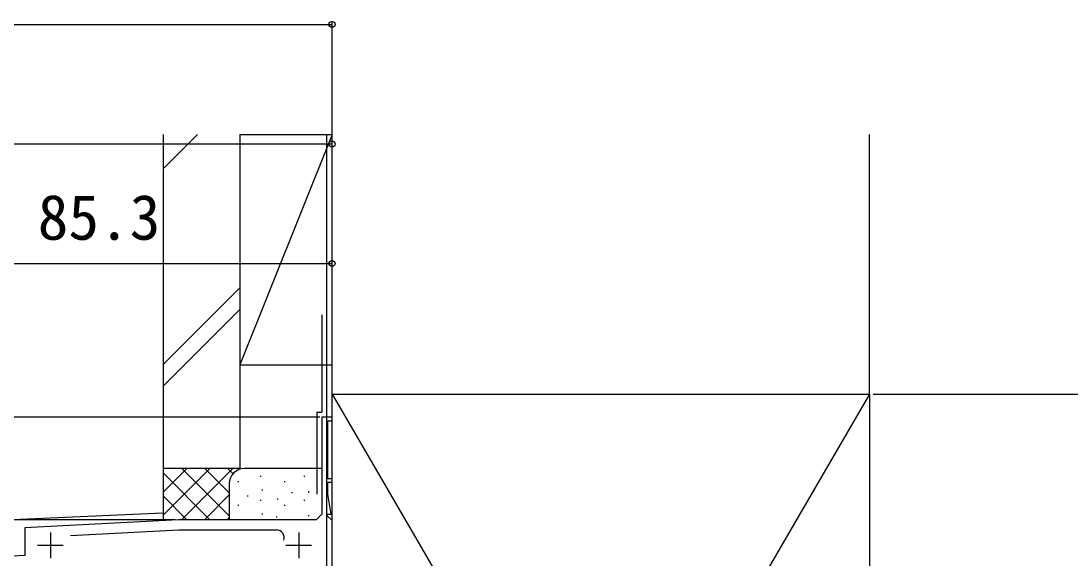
# Model space of a CAD drawing. Units: millimetres, scale not verified. Extents: x -736 to 735, y -1104 to 1095.
# Drawn here: x 156.4 to 464, y -264.4 to -106.9 of the extents above; entities that cross this region are included whole.
import ezdxf
from ezdxf.enums import TextEntityAlignment as Align

# ---------------------------------------------------------------- set-up
doc = ezdxf.new("R2010")
doc.units = ezdxf.units.MM
doc.header["$LTSCALE"] = 4
for name, color, linetype in [('0-2_YKK_11', 7, 'Continuous'), ('0-4_YKK_13', 4, 'Continuous'), ('0-5_YKK_D', 6, 'Continuous'), ('0-7_YSS_K', 3, 'Continuous'), ('0-8_YSS_KE', 3, 'Continuous')]:
    doc.layers.add(name, color=color, linetype=linetype)
doc.styles.add('ＭＳ ゴシック', font='')
doc.styles.get('ＭＳ ゴシック').set_extended_font_data('MS Gothic')

msp = doc.modelspace()

# ---------------------------------------------------------------- linework, layer by layer
at = {"layer": '0-2_YKK_11'}
for p, q in [((165, -256.65), (165, -264.15)), ((237.75, -256.65), (237.75, -264.15)), ((161.25, -260.4), (168.75, -260.4)), ((234, -260.4), (241.5, -260.4))]:
    msp.add_line(p, q, dxfattribs=at)
for points in [[(247.5, -330.9), (247.5, -253.174), (245.964, -251.638), (246.124, -251.25), (247.236, -251.25), (246.3, -245.4), (246.3, -241.95), (247.5, -241.95), (247.5, -240.9), (246.3, -240.9), (246.3, -223.95), (247.5, -223.95), (247.5, -222.9), (244.5, -222.9), (244.5, -251.25), (242.85, -252.9), (202.5, -252.9), (157.5, -255.258), (157.5, -263.4), (130.95, -264.791)], [(170.923, -257.559), (202.579, -255.9), (231.227, -255.9)]]:
    msp.add_lwpolyline(points, dxfattribs=at)
msp.add_arc((231.227, -258.15), 2.25, 340.96856, 90.00002, dxfattribs=at)
at = {"layer": '0-4_YKK_13'}
for p, q in [((247.5, -435.153), (247.5, -222.903)), ((119.184, -254.339), (198, -250.857))]:
    msp.add_line(p, q, dxfattribs=at)
at = {"layer": '0-5_YKK_D'}
for p, q in [((247.5, -222.35), (247.5, -106.9)), ((-285.629, -107.9), (247.5, -107.9)), ((-233.201, -142.9), (247.5, -142.9)), ((247.5, -222.35), (247.5, -141.9)), ((119.55, -177.9), (247.5, -177.9)), ((247.5, -222.35), (247.5, -176.9)), ((406, -216.15), (522, -216.15)), ((243.95, -222.9), (53.55, -222.9)), ((201.512, -252.9), (-333.166, -252.9)), ((201.512, -252.9), (53.55, -252.9)), ((201.512, -252.9), (53.55, -252.9))]:
    msp.add_line(p, q, dxfattribs=at)
for centre in [(247.5, -107.9), (247.5, -142.9), (247.5, -177.9)]:
    msp.add_circle(centre, 0.875, dxfattribs=at)
at = {"layer": '0-7_YSS_K'}
for p, q in [((198, -150.198), (208.098, -140.1)), ((247.5, -140.1), (220.5, -207.6)), ((220.5, -140.1), (247.5, -140.1)), ((220.5, -140.1), (220.5, -207.6)), ((247.5, -216.15), (247.5, -141.15)), ((405, -216.15), (405, -140.1)), ((220.5, -184.973), (198, -207.473)), ((198, -213.837), (220.5, -191.337)), ((405, -216.15), (247.5, -486.15)), ((247.5, -216.15), (405, -486.15)), ((198, -237.901), (198, -253.141)), ((198, -238.099), (198.199, -237.901)), ((198, -244.834), (204.934, -237.901)), ((198, -251.57), (211.669, -237.901)), ((211.744, -252.9), (198, -239.156)), ((203.405, -252.9), (218.404, -237.901)), ((217.5, -251.921), (203.479, -237.901)), ((217.5, -245.186), (210.215, -237.901)), ((218.555, -239.506), (216.95, -237.901)), ((244.398, -237.901), (221.898, -237.901)), ((217.398, -242.401), (217.398, -252.901)), ((220.14, -241.893), (220.14, -241.593)), ((226.649, -240.391), (226.649, -240.091)), ((233.659, -241.893), (233.659, -241.593)), ((239.422, -240.391), (239.422, -240.091)), ((205.008, -252.9), (198, -245.892)), ((210.14, -252.9), (217.5, -245.54)), ((222.804, -246.09), (222.804, -245.79)), ((227.15, -244.397), (227.15, -244.097)), ((235.798, -245.114), (235.798, -244.814)), ((240.669, -244.898), (240.669, -244.598)), ((220.14, -248.858), (220.14, -248.558)), ((226.649, -247.356), (226.649, -247.056)), ((231.62, -247.029), (231.62, -246.729)), ((233.659, -248.858), (233.659, -248.558)), ((239.422, -247.356), (239.422, -247.056)), ((227.15, -251.362), (227.15, -251.062)), ((231.339, -252.266), (231.339, -251.966)), ((240.669, -251.862), (240.669, -251.562)), ((198.489, -253.116), (198, -252.627)), ((216.875, -252.9), (217.5, -252.275))]:
    msp.add_line(p, q, dxfattribs=at)
msp.add_lwpolyline([(220.5, -207.6), (247.5, -207.6), (247.5, -140.1)], dxfattribs=at)
msp.add_lwpolyline([(247.5, -216.15), (405, -216.15), (405, -486.15), (247.5, -486.15)], close=True, dxfattribs=at)
msp.add_arc((221.898, -242.401), 4.5, 90, 180, dxfattribs=at)
at = {"layer": '0-8_YSS_KE'}
for p, q in [((198, -140.1), (198, -237.901)), ((220.5, -140.1), (220.5, -237.901)), ((246, -435.15), (246, -140.1)), ((244.5, -192.9), (244.5, -221.403)), ((243, -221.403), (244.5, -221.403)), ((243, -221.403), (243, -245.403)), ((220.5, -237.901), (198, -237.901))]:
    msp.add_line(p, q, dxfattribs=at)

# ---------------------------------------------------------------- texts
at = {"layer": '0-5_YKK_D', "style": 'ＭＳ ゴシック'}
msp.add_text('85.3', height=13.2, dxfattribs=at).set_placement((161.281, -174.9), align=Align.BOTTOM_LEFT)

doc.saveas('drawing.dxf')
